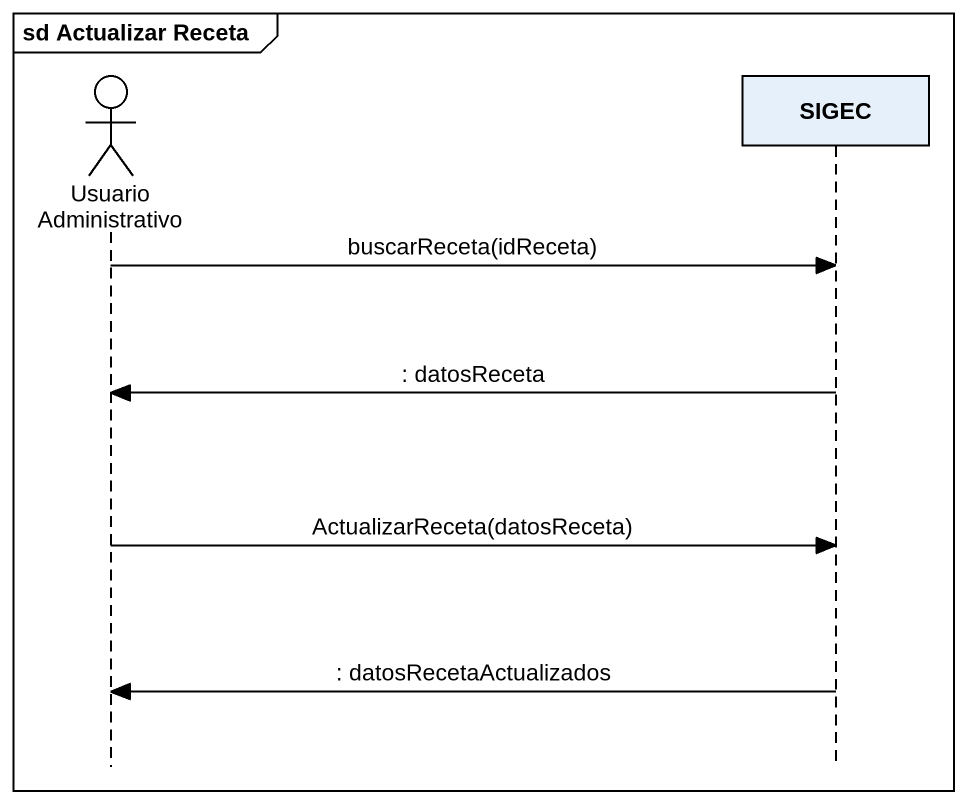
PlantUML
@startuml
mainframe sd Actualizar Receta
hide footbox
actor "Usuario Administrativo" as Usuario_Administrativo
participant SIGEC

Usuario_Administrativo -> SIGEC : buscarReceta(idReceta)
SIGEC -> Usuario_Administrativo : : datosReceta
Usuario_Administrativo -> SIGEC : ActualizarReceta(datosReceta)
SIGEC -> Usuario_Administrativo : : datosRecetaActualizados
@enduml
